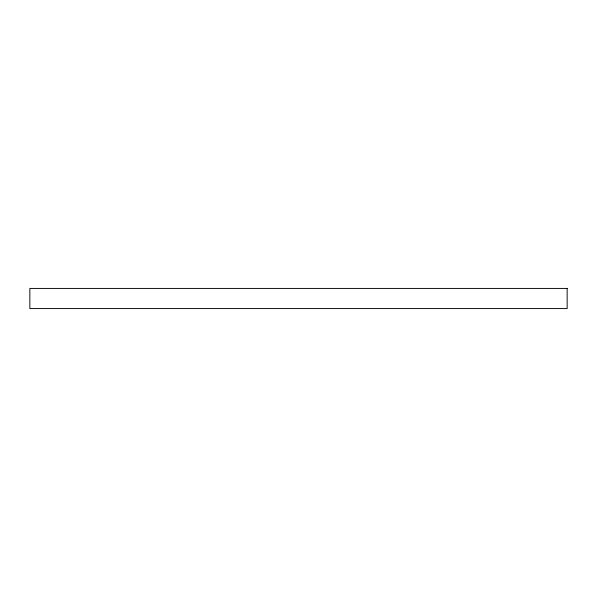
<?xml version="1.0" encoding="UTF-8"?>
<svg xmlns="http://www.w3.org/2000/svg" width="597" height="597" viewBox="0 0 597 597"><rect width="100%" height="100%" fill="white"/><g stroke="black" fill="none" stroke-linecap="round" stroke-linejoin="round"><path stroke-width="0.9" d="M567.15 288.426L29.85 288.426L29.85 308.574L567.15 308.574L567.15 288.426"/></g></svg>
